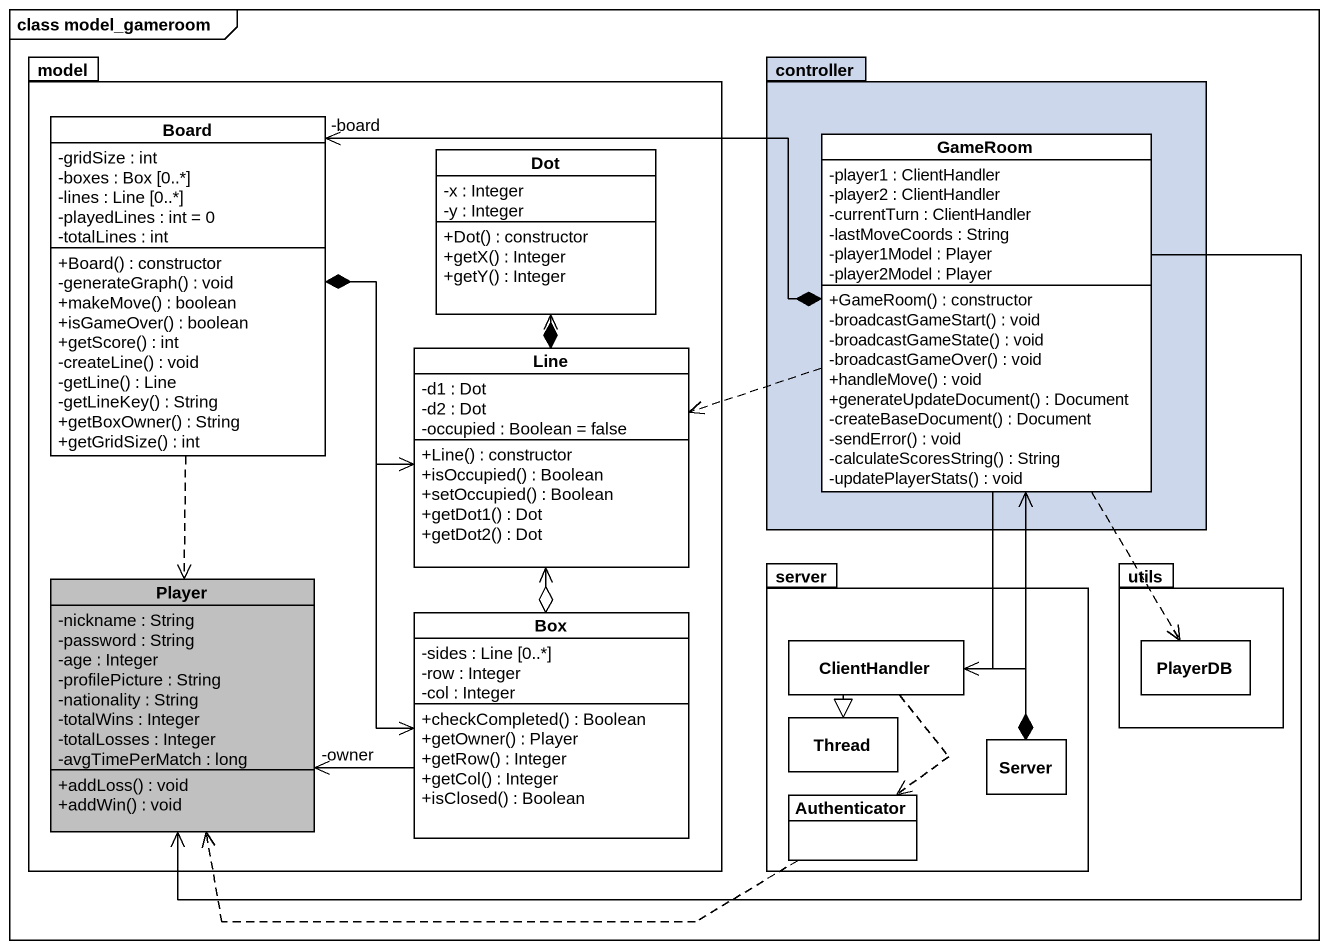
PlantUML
@startuml
mainframe class model_gameroom
hide circle
hide empty members
skinparam classAttributeIconSize 0
package model #FFFFFF {
  class Board #FFFFFF {
    -gridSize : int
    -boxes : Box [0..*]
    -lines : Line [0..*]
    -playedLines : int = 0
    -totalLines : int
    +Board() : constructor
    -generateGraph() : void
    +makeMove() : boolean
    +isGameOver() : boolean
    +getScore() : int
    -createLine() : void
    -getLine() : Line
    -getLineKey() : String
    +getBoxOwner() : String
    +getGridSize() : int
  }
  class Dot #FFFFFF {
    -x : Integer
    -y : Integer
    +Dot() : constructor
    +getX() : Integer
    +getY() : Integer
  }
  class Line #FFFFFF {
    -d1 : Dot
    -d2 : Dot
    -occupied : Boolean = false
    +Line() : constructor
    +isOccupied() : Boolean
    +setOccupied() : Boolean
    +getDot1() : Dot
    +getDot2() : Dot
  }
  class Player #C0C0C0 {
    -nickname : String
    -password : String
    -age : Integer
    -profilePicture : String
    -nationality : String
    -totalWins : Integer
    -totalLosses : Integer
    -avgTimePerMatch : long
    +addLoss() : void
    +addWin() : void
  }
  class "Box" as Box_ #FFFFFF {
    -sides : Line [0..*]
    -row : Integer
    -col : Integer
    +checkCompleted() : Boolean
    +getOwner() : Player
    +getRow() : Integer
    +getCol() : Integer
    +isClosed() : Boolean
  }
}
package controller #CDD7EB {
  class GameRoom #FFFFFF {
    -player1 : ClientHandler
    -player2 : ClientHandler
    -currentTurn : ClientHandler
    -lastMoveCoords : String
    -player1Model : Player
    -player2Model : Player
    +GameRoom() : constructor
    -broadcastGameStart() : void
    -broadcastGameState() : void
    -broadcastGameOver() : void
    +handleMove() : void
    +generateUpdateDocument() : Document
    -createBaseDocument() : Document
    -sendError() : void
    -calculateScoresString() : String
    -updatePlayerStats() : void
  }
}
package server #FFFFFF {
  class ClientHandler #FFFFFF
  class Thread #FFFFFF
  class Server #FFFFFF
  class Authenticator #FFFFFF
}
package utils #FFFFFF {
  class PlayerDB #FFFFFF
}
Board *-right-> Line
Board ..> Player
Board *--> Box_
GameRoom *-left-> "-board" Board
GameRoom .left.> Line
GameRoom -left-> Player
GameRoom --> ClientHandler
GameRoom ..> PlayerDB
Line *-up-> Dot
Box_ o-up-> Line
Box_ -left-> "-owner" Player
ClientHandler --|> Thread
ClientHandler ..> Authenticator
Server *-up-> GameRoom
Server *-up-> ClientHandler
Authenticator .left.> Player
@enduml
